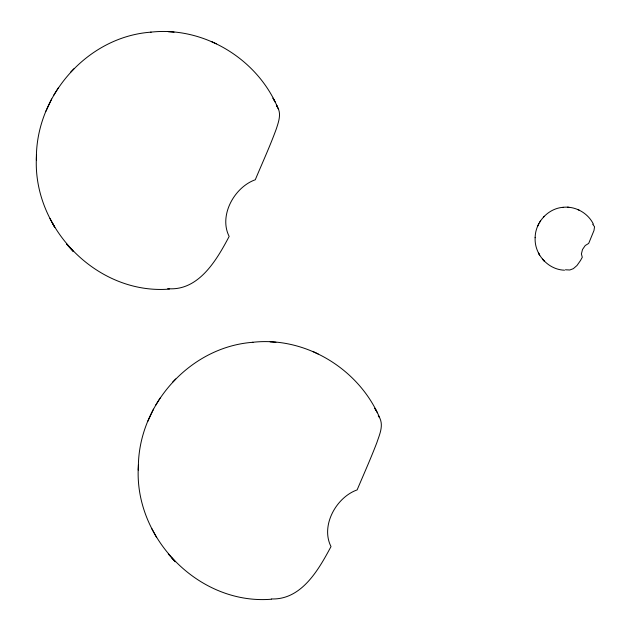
<?xml version="1.0" encoding="UTF-8"?>
<svg xmlns="http://www.w3.org/2000/svg" width="631" height="631" viewBox="0 0 631 631"><rect width="100%" height="100%" fill="white"/><g stroke="black" fill="none" stroke-linecap="round" stroke-linejoin="round"><path stroke-width="0.95" d="M169.463 289.085C96.685 295.056 31.274 227.144 36.559 155.021M36.393 159.935C35.218 96.425 87.157 36.653 151.148 32.142M271.306 599.229C199.033 605.137 133.867 538.188 138.355 466.514C138.82 404.25 190.341 346.766 252.992 342.286M138.236 470.079L138.402 465.173M535.167 237.366C534.031 253.883 547.858 269.721 564.532 270.194M535.151 237.698C535.262 222.467 547.874 208.396 563.199 207.299M45.96 111.206L51.632 99.035M147.804 421.358L153.475 409.18M537.462 226.647L538.85 223.674M53.722 95.257L58.273 87.93M155.565 405.402L160.116 398.074M539.363 222.743L540.475 220.953M73.874 68.803L70.767 72.013M175.718 378.955L172.61 382.157M544.293 216.275L543.536 217.056M150.478 32.197C203.458 26.092 257.132 58.628 277.679 107.515C281.489 114.148 278.508 122.035 276.386 128.7C270.1 146.021 262.378 162.774 255.279 179.764C234.346 187.17 218.563 215.644 229.163 236.42C216.709 259.972 198.694 291.27 167.688 288.683M563.041 207.315C575.338 205.927 587.879 212.978 593.337 224.029M252.329 342.341C305.743 336.142 359.56 369.309 380.043 418.613C383.451 426.517 379.341 435.082 376.857 442.639C370.744 458.587 363.779 474.189 357.122 489.908C336.189 497.315 320.414 525.789 331.007 546.564C318.655 569.643 301.547 600.081 271.322 598.945M174.069 32.157L168.296 31.7M568.807 207.307L567.395 207.197M275.921 342.302L270.139 341.844M565.447 269.792L569.809 269.989L573.35 268.656L576.994 265.493L580.504 260.5L582.287 257.282L581.403 253.938L582.5 249.513L585.237 245.522L588.684 243.424L593.992 230.489L594.544 226.726L592.714 224.25M577.925 209.587L579.148 210.162M211.322 41.465L216.323 43.831M313.165 351.609L318.166 353.975M542.479 259.112L544.19 261.005L543.283 260.011M168.288 554.034L175.284 561.779L171.585 557.686M378.245 415.853L379.523 417.667M277.08 106.6L277.679 107.515L276.386 104.864L278.626 109.447M275.51 102.616L272.978 98.113L274.311 100.495M377.362 412.761L374.822 408.265L376.155 410.639M538.44 252.905L539.623 255.09L539 253.93M52.231 222.696L54.802 227.428L49.959 218.507M151.803 528.652L156.646 537.573M73.441 251.627L66.444 243.881L73.441 251.627"/></g></svg>
